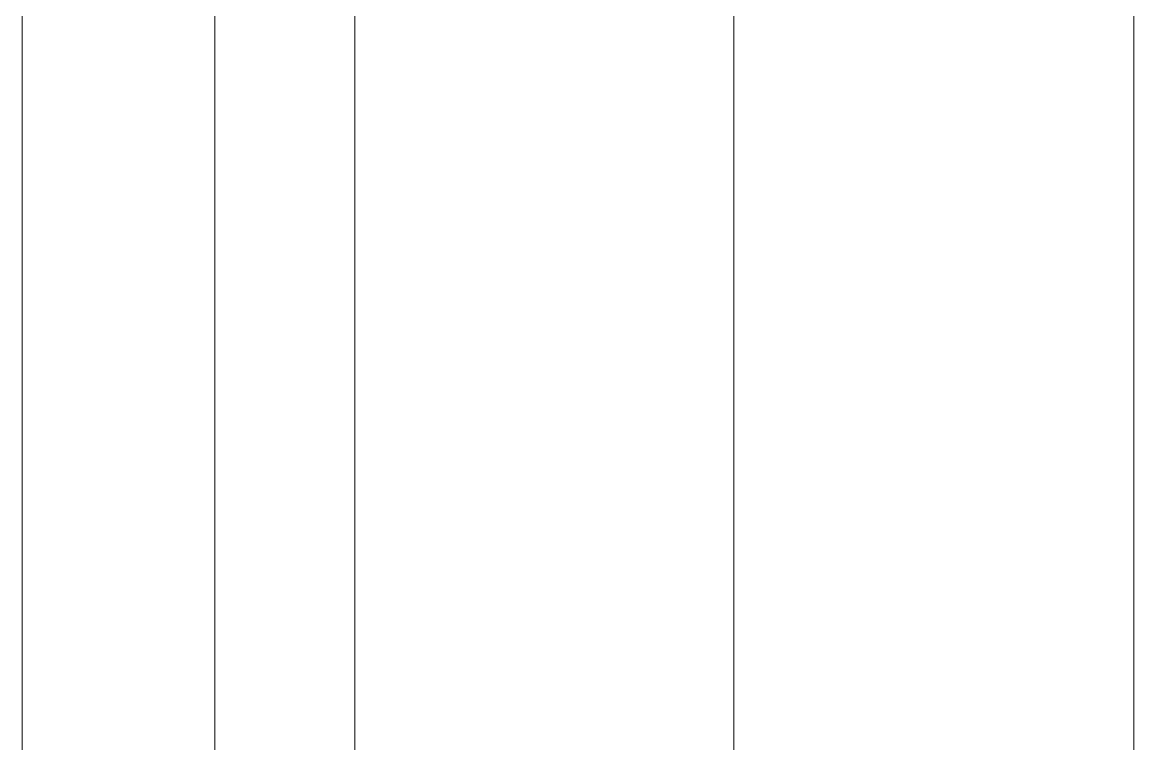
# Model space of a CAD drawing. Header units: metres. Extents: x -5 to 264, y -2 to 18.
# Drawn here: x 1.8905 to 2.0001, y 13.6602 to 13.7313 of the extents above; entities that cross this region are included whole.
import ezdxf

# ---------------------------------------------------------------- set-up
doc = ezdxf.new("R2010")
doc.units = ezdxf.units.M
doc.layers.add('A-ROOF', color=7, linetype='Continuous', lineweight=9)

# ---------------------------------------------------------------- blocks, each defined once
blk = doc.blocks.new('Telhados 1 - Telhados 1-4018348-CORTE A_A')
at = {"layer": 'A-ROOF'}
for p, q in [((1.89051, 13.65565), (1.89051, 13.95999)), ((1.90949, 13.65565), (1.90949, 13.95999)), ((1.92329, 13.63978), (1.92329, 13.94412)), ((1.96064, 13.62977), (1.96064, 13.93412)), ((2.00006, 13.59525), (2.00006, 13.8996))]:
    blk.add_line(p, q, dxfattribs=at)

msp = doc.modelspace()

# ---------------------------------------------------------------- block references
at = {"layer": 'A-ROOF'}
msp.add_blockref('Telhados 1 - Telhados 1-4018348-CORTE A_A', (0, 0), dxfattribs=at)

doc.saveas('drawing.dxf')
